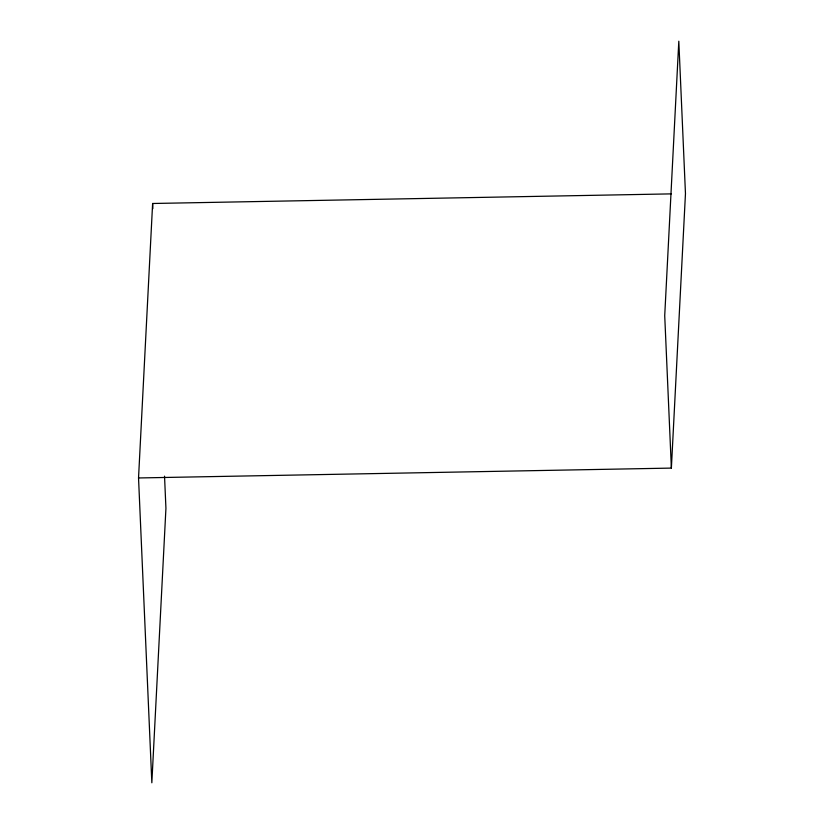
<?xml version="1.0" encoding="UTF-8"?>
<svg xmlns="http://www.w3.org/2000/svg" width="824" height="824" viewBox="0 0 824 824"><rect width="100%" height="100%" fill="white"/><g stroke="black" fill="none" stroke-linecap="round" stroke-linejoin="round"><path stroke-width="1.24" d="M164.532 476.169L165.933 508.326L151.843 782.8L138.535 477.961L152.625 203.487L671.313 193.877M671.375 468.094L685.465 193.619L678.811 41.2L664.721 315.674L671.375 468.094L138.535 477.961M152.625 203.487L152.852 208.637"/></g></svg>
